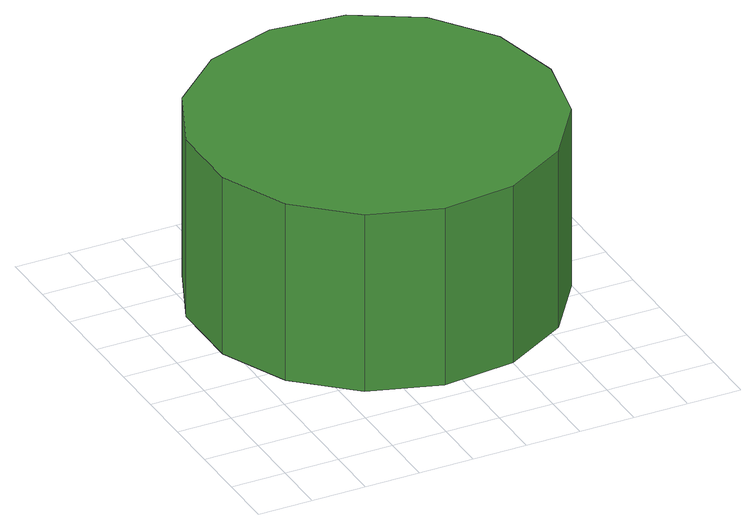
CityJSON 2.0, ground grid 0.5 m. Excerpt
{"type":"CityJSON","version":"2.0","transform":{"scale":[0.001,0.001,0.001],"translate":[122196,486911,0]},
"CityObjects":{
"tree1":{"type":"SolitaryVegetationObject","attributes":{"function":"something"},"geometry":[{"type":"MultiSurface","lod":"1","boundaries":[[[0,1,2,3,4,5,6,7,8,9,10,11,12,13,14]],[[15,16,17,18,19,20,21,22,23,24,25,26,27,28,29]],[[0,29,28,1]],[[1,28,27,2]],[[2,27,26,3]],[[3,26,25,4]],[[4,25,24,5]],[[5,24,23,6]],[[6,23,22,7]],[[7,22,21,8]],[[8,21,20,9]],[[9,20,19,10]],[[10,19,18,11]],[[11,18,17,12]],[[12,17,16,13]],[[13,16,15,14]],[[14,15,29,0]]]}]}
},
"vertices":[
[3638,2303,1940],[3497,2968,1940],[3097,3517,1940],[2509,3857,1940],[1833,3928,1940],[1187,3718,1940],[682,3264,1940],[406,2643,1940],[406,1964,1940],[682,1343,1940],[1187,888,1940],[1833,679,1940],[2509,750,1940],[3097,1089,1940],[3497,1639,1940],[3497,1639,229],[3097,1089,229],[2509,750,229],[1833,679,229],[1187,888,229],[682,1343,229],[406,1964,229],[406,2643,229],[682,3264,229],[1187,3718,229],[1833,3928,229],[2509,3857,229],[3097,3517,229],[3497,2968,229],[3638,2303,229]
]}
